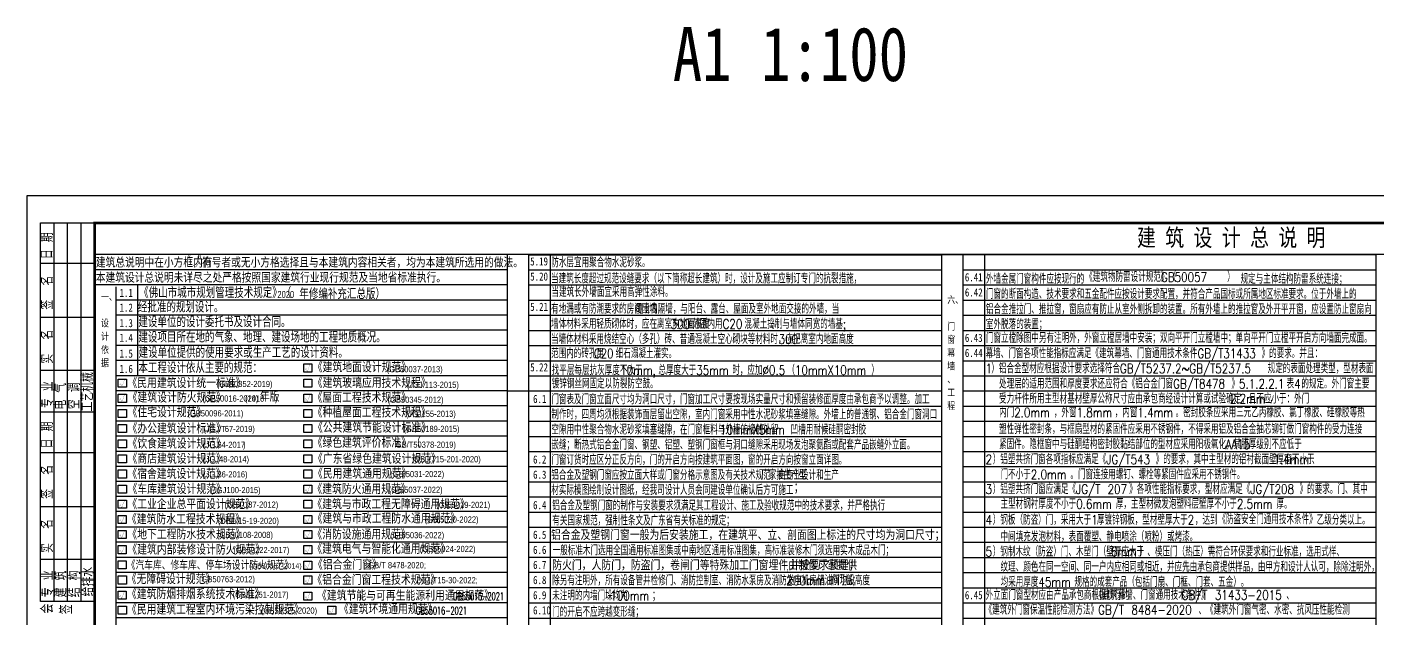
# Model space of a CAD drawing. Extents: x -1041549 to 749950, y -354245 to 17554.
# Drawn here: x -375540 to -325577, y -116211 to -94311 of the extents above; entities that cross this region are included whole.
import ezdxf
from ezdxf.enums import TextEntityAlignment as Align

# ---------------------------------------------------------------- set-up
doc = ezdxf.new("R2010")
doc.units = 0
doc.header["$LTSCALE"] = 1000
doc.header["$MEASUREMENT"] = 0
doc.linetypes.add('CONTINOUS', pattern=[0])
for name, color, linetype in [('14', 1, 'Continuous'), ('DOTE', 1, 'Continuous'), ('PUB_DIM', 3, 'Continuous'), ('PUB_TEXT', 7, 'Continuous'), ('PUB_TITLE', 4, 'Continuous'), ('text', 7, 'Continuous'), ('可选项', 6, 'Continuous'), ('辅助线', 8, 'CONTINOUS')]:
    doc.layers.add(name, color=color, linetype=linetype)
doc.styles.add('-黑体', font='simhei.ttf', dxfattribs={"width": 0.8})
doc.styles.add('_HZTXT', font='gs_txt.shx', dxfattribs={"width": 0.8, "bigfont": 'HZTXT.shx'})
doc.styles.add('hztxt', font='romand_pkpm', dxfattribs={"bigfont": 'gbcbig'})
doc.styles.add('天正', font='SIMPLEX', dxfattribs={"width": 0.8, "bigfont": 'HZTXT'})

# ---------------------------------------------------------------- blocks, each defined once
blk = doc.blocks.new('*U129')
at = {"layer": '可选项'}
blk.add_lwpolyline([(436722, 3080), (437022, 3080), (437022, 2780), (436722, 2780)], close=True, dxfattribs=at)
blk = doc.blocks.new('*U130')
at = {"layer": '可选项'}
blk.add_lwpolyline([(436722, 3080), (437022, 3080), (437022, 2780), (436722, 2780)], close=True, dxfattribs=at)
at = {"layer": '可选项', "const_width": 6}
blk.add_lwpolyline([(436774, 2858), (436801, 2921), (436854, 2807), (436956, 3063)], dxfattribs=at)
blk = doc.blocks.new('A$Cab9302f2')
at = {"layer": '14', "color": 14}
for p, q in [((0, 460), (0, 14460)), ((0, 14460), (2000, 14460)), ((500, 460), (500, 14460)), ((1000, 460), (1000, 14460)), ((1500, 460), (1500, 14460)), ((2000, 460), (2000, 14460)), ((2000, 12960), (0, 12960)), ((2000, 10960), (0, 10960)), ((2000, 9004), (0, 9004)), ((2000, 7460), (0, 7460)), ((2000, 5960), (0, 5960)), ((2000, 3960), (0, 3960)), ((2000, 2004), (0, 2004)), ((2000, 460), (0, 460))]:
    blk.add_line(p, q, dxfattribs=at)
at = {"layer": '14', "color": 14, "style": 'hztxt', "width": 0.85}
for s, p in [('日 期', (462, 13120)), ('签  名', (466, 11253)), ('实  名', (466, 9253)), ('工艺机械', (1953, 7485)), ('专 业', (472, 7612)), ('电 气', (957, 7554)), ('空 调', (1460, 7572)), ('日 期', (462, 6120)), ('签  名', (466, 4253)), ('实  名', (466, 2253)), ('专 业', (480, 612)), ('建 筑', (967, 606)), ('结 构', (1470, 611)), ('给排水', (1970, 644)), ('会', (470, 11)), ('签', (1174, -13))]:
    blk.add_text(s, height=450, rotation=90, dxfattribs=at).set_placement(p)
blk = doc.blocks.new('$titleblk$00000206')
at = {"layer": '14', "color": 14}
for p, q in [((-140, 20), (0, 20)), ((-140, 0), (-140, 20)), ((-124.56, 0), (-124.56, 20)), ((-105, 0), (-105, 20)), ((-85, 0), (-85, 20)), ((-70, 0), (-70, 20)), ((-54.56, 0), (-54.56, 20)), ((-35, 0), (-35, 20)), ((-15, 0), (-15, 20)), ((0, 20), (0, 0)), ((-140, 15), (0, 15)), ((-140, 10), (0, 10)), ((-140, 5), (0, 5)), ((-140, 0), (0, 0))]:
    blk.add_line(p, q, dxfattribs=at)
at = {"layer": '14', "color": 14, "style": 'hztxt', "width": 0.85}
for s, p in [('会', (-144.49, 15.3)), ('专 业', (-138.47, 15.2)), ('实  名', (-122.07, 15.34)), ('签  名', (-102.07, 15.34)), ('日 期', (-83.4, 15.38)), ('专 业', (-68.48, 15.28)), ('实  名', (-52.07, 15.34)), ('签  名', (-32.07, 15.34)), ('日 期', (-13.4, 15.38)), ('建 筑', (-138.53, 10.33)), ('电 气', (-69.06, 10.43)), ('签', (-144.73, 8.26)), ('结 构', (-138.49, 5.3)), ('空 调', (-68.88, 5.4)), ('给排水', (-138.16, 0.3)), ('工艺机械', (-69.75, 0.47))]:
    blk.add_text(s, height=4.5, dxfattribs=at).set_placement(p)

msp = doc.modelspace()

# ---------------------------------------------------------------- linework, layer by layer
msp.add_lwpolyline([(-292440.3, -101558.4), (-373040.3, -101558.4), (-373040.3, -158958.4), (-292440.3, -158958.4)], close=True)
at = {"layer": 'PUB_TITLE'}
msp.add_lwpolyline([(-375540.3, -159958.4), (-291440.3, -159958.4), (-291440.3, -100558.4), (-375540.3, -100558.4)], close=True, dxfattribs=at)
msp.add_lwpolyline([(-375540.3, -159958.4), (-291440.3, -159958.4), (-291440.3, -100558.4), (-375540.3, -100558.4)], close=True, dxfattribs=at)
at = {"layer": 'PUB_TITLE', "const_width": 100}
msp.add_lwpolyline([(-373040.3, -158958.4), (-292440.3, -158958.4), (-292440.3, -101558.4), (-373040.3, -101558.4)], close=True, dxfattribs=at)
msp.add_lwpolyline([(-373040.3, -158958.4), (-292440.3, -158958.4), (-292440.3, -101558.4), (-373040.3, -101558.4)], close=True, dxfattribs=at)
at = {"layer": 'text', "const_width": 13.5}
msp.add_lwpolyline([(-369400.7, -103112.1), (-369302.8, -103196.1), (-369149.2, -102992.9)], dxfattribs=at)
at = {"layer": '可选项'}
for points in [[(-365297.7, -106777.1), (-364997.7, -106777.1), (-364997.7, -107077.1), (-365297.7, -107077.1)], [(-372161.5, -107337.1), (-371861.5, -107337.1), (-371861.5, -107637.1), (-372161.5, -107637.1)], [(-365297.7, -107337.1), (-364997.7, -107337.1), (-364997.7, -107637.1), (-365297.7, -107637.1)], [(-372161.5, -107897.1), (-371861.5, -107897.1), (-371861.5, -108197.1), (-372161.5, -108197.1)], [(-365297.7, -107897.1), (-364997.7, -107897.1), (-364997.7, -108197.1), (-365297.7, -108197.1)], [(-365297.7, -110697.1), (-364997.7, -110697.1), (-364997.7, -110997.1), (-365297.7, -110997.1)], [(-372168.6, -112377.1), (-371868.6, -112377.1), (-371868.6, -112677.1), (-372168.6, -112677.1)], [(-365297.7, -112377.1), (-364997.7, -112377.1), (-364997.7, -112677.1), (-365297.7, -112677.1)], [(-372168.6, -112937.1), (-371868.6, -112937.1), (-371868.6, -113237.1), (-372168.6, -113237.1)], [(-372168.6, -114057.1), (-371868.6, -114057.1), (-371868.6, -114357.1), (-372168.6, -114357.1)], [(-365297.7, -114074.9), (-364997.7, -114074.9), (-364997.7, -114374.9), (-365297.7, -114374.9)], [(-365297.7, -114618.5), (-364997.7, -114618.5), (-364997.7, -114918.5), (-365297.7, -114918.5)], [(-372168.6, -115177.1), (-371868.6, -115177.1), (-371868.6, -115477.1), (-372168.6, -115477.1)], [(-365297.7, -115216.4), (-364997.7, -115216.4), (-364997.7, -115516.4), (-365297.7, -115516.4)]]:
    msp.add_lwpolyline(points, close=True, dxfattribs=at)
at = {"layer": '可选项', "const_width": 6}
for points in [[(-365245.5, -106999.1), (-365218.1, -106935.6), (-365165.4, -107050.5), (-365063.7, -106794)], [(-372109.4, -107559.1), (-372081.9, -107495.6), (-372029.2, -107610.5), (-371927.6, -107354)], [(-372109.4, -108119.1), (-372081.9, -108055.6), (-372029.2, -108170.5), (-371927.6, -107914)], [(-365245.5, -108119.1), (-365218.1, -108055.6), (-365165.4, -108170.5), (-365063.7, -107914)], [(-372116.5, -112039.1), (-372089, -111975.6), (-372036.3, -112090.5), (-371934.6, -111834)], [(-372116.5, -112599.1), (-372089, -112535.6), (-372036.3, -112650.5), (-371934.6, -112394)], [(-365245.5, -112599.1), (-365218.1, -112535.6), (-365165.4, -112650.5), (-365063.7, -112394)], [(-372116.5, -113159.1), (-372089, -113095.6), (-372036.3, -113210.5), (-371934.6, -112954)], [(-365245.5, -114296.9), (-365218.1, -114233.4), (-365165.4, -114348.3), (-365063.7, -114091.8)], [(-365245.5, -114840.5), (-365218.1, -114776.9), (-365165.4, -114891.9), (-365063.7, -114635.4)], [(-372116.5, -115399.1), (-372089, -115335.6), (-372036.3, -115450.5), (-371934.6, -115194)], [(-365245.5, -115438.4), (-365218.1, -115374.9), (-365165.4, -115489.8), (-365063.7, -115233.4)], [(-364359, -115960.5), (-364331.5, -115896.9), (-364278.8, -116011.9), (-364177.2, -115755.4)]]:
    msp.add_lwpolyline(points, dxfattribs=at)
at = {"layer": '辅助线'}
for p, q in [((-356965.3, -158958.4), (-356965.3, -102718.4)), ((-356965.3, -102734.8), (-341690.3, -102734.8)), ((-356965.3, -102734.8), (-341690.3, -102734.8)), ((-356165.3, -158958.4), (-356165.3, -102718.4)), ((-340890.3, -158974.8), (-340890.3, -102734.8)), ((-340090.3, -158958.4), (-340090.3, -102718.4)), ((-373040.3, -103278.4), (-357765.3, -103278.4)), ((-356965.3, -103294.8), (-341690.3, -103294.8)), ((-340890.3, -103294.8), (-325615.3, -103294.8)), ((-372240.3, -103838.4), (-357765.3, -103838.4)), ((-372240.3, -158958.4), (-372240.3, -103918.4)), ((-371440.3, -107198.4), (-371440.3, -103838.4)), ((-356965.3, -103854.8), (-341690.3, -103854.8)), ((-340890.3, -103854.8), (-325615.3, -103854.8)), ((-372240.3, -104398.4), (-357765.3, -104398.4)), ((-356965.3, -104414.8), (-341690.3, -104414.8)), ((-340890.3, -104414.8), (-325615.3, -104414.8)), ((-372240.3, -104958.4), (-357765.3, -104958.4)), ((-356965.3, -104974.8), (-341690.3, -104974.8)), ((-340890.3, -104974.8), (-325615.3, -104974.8)), ((-372240.3, -105518.4), (-357765.3, -105518.4)), ((-356965.3, -105534.8), (-341690.3, -105534.8)), ((-340890.3, -105534.8), (-325615.3, -105534.8)), ((-372240.3, -106078.4), (-357765.3, -106078.4)), ((-356965.3, -106094.8), (-341690.3, -106094.8)), ((-340890.3, -106094.8), (-325615.3, -106094.8)), ((-372240.3, -106638.4), (-357765.3, -106638.4)), ((-356965.3, -106654.8), (-341690.3, -106654.8)), ((-340890.3, -106654.8), (-325615.3, -106654.8)), ((-372240.3, -107198.4), (-357765.3, -107198.4)), ((-356965.3, -107214.8), (-341690.3, -107214.8)), ((-340890.3, -107214.8), (-325615.3, -107214.8)), ((-372240.3, -107758.4), (-357765.3, -107758.4)), ((-356965.3, -107774.8), (-341690.3, -107774.8)), ((-340890.3, -107774.8), (-325615.3, -107774.8)), ((-372240.3, -108318.4), (-357765.3, -108318.4)), ((-356965.3, -108334.8), (-341690.3, -108334.8)), ((-340890.3, -108334.8), (-325615.3, -108334.8)), ((-372240.3, -108878.4), (-357765.3, -108878.4)), ((-356965.3, -108894.8), (-341690.3, -108894.8)), ((-340890.3, -108894.8), (-325615.3, -108894.8)), ((-372240.3, -109438.4), (-357765.3, -109438.4)), ((-356965.3, -109454.8), (-341690.3, -109454.8)), ((-340890.3, -109454.8), (-325615.3, -109454.8)), ((-372240.3, -109998.4), (-357765.3, -109998.4)), ((-356965.3, -110014.8), (-341690.3, -110014.8)), ((-340890.3, -110014.8), (-325615.3, -110014.8)), ((-372240.3, -110558.4), (-357765.3, -110558.4)), ((-356965.3, -110574.8), (-341690.3, -110574.8)), ((-340890.3, -110574.8), (-325615.3, -110574.8)), ((-357765.3, -111118.4), (-372240.3, -111118.4)), ((-356965.3, -111134.8), (-341690.3, -111134.8)), ((-340890.3, -111134.8), (-325615.3, -111134.8)), ((-357765.3, -111678.4), (-372240.3, -111678.4)), ((-356965.3, -111694.8), (-341690.3, -111694.8)), ((-340890.3, -111694.8), (-325615.3, -111694.8)), ((-357765.3, -112238.4), (-372240.3, -112238.4)), ((-356965.3, -112254.8), (-341690.3, -112254.8)), ((-340890.3, -112254.8), (-325615.3, -112254.8)), ((-372240.3, -112798.4), (-357765.3, -112798.4)), ((-356965.3, -112814.8), (-341690.3, -112814.8)), ((-340890.3, -112814.8), (-325615.3, -112814.8)), ((-372240.3, -113358.4), (-357765.3, -113358.4)), ((-356965.3, -113374.8), (-341690.3, -113374.8)), ((-340890.3, -113374.8), (-325615.3, -113374.8)), ((-372240.3, -113918.4), (-357765.3, -113918.4)), ((-341690.3, -113934.8), (-356965.3, -113934.8)), ((-340890.3, -113934.8), (-325615.3, -113934.8)), ((-372240.3, -114478.4), (-357765.3, -114478.4)), ((-341690.3, -114494.8), (-356965.3, -114494.8)), ((-340890.3, -114494.8), (-325615.3, -114494.8)), ((-372240.3, -115038.4), (-357765.3, -115038.4)), ((-341690.3, -115054.8), (-356965.3, -115054.8)), ((-340890.3, -115054.8), (-325615.3, -115054.8)), ((-372240.3, -115598.4), (-357765.3, -115598.4)), ((-356965.3, -115614.8), (-341690.3, -115614.8)), ((-340890.3, -115614.8), (-325615.3, -115614.8)), ((-372240.3, -116158.4), (-357765.3, -116158.4)), ((-356965.3, -116174.8), (-341690.3, -116174.8)), ((-340890.3, -116174.8), (-325615.3, -116174.8))]:
    msp.add_line(p, q, dxfattribs=at)
at = {"layer": '辅助线', "const_width": 50}
for points in [[(-292801, -102718.4), (-373040.3, -102718.4)], [(-357765.3, -158958.4), (-357765.3, -102718.4)], [(-357765.3, -141558.4), (-357765.3, -102718.4)], [(-341690.3, -102718.4), (-341690.3, -158958.4)], [(-341690.3, -102734.8), (-325615.3, -102734.8)], [(-325615.3, -102718.4), (-325615.3, -158958.4)], [(-357765.3, -103838.4), (-373040.3, -103838.4)], [(-357765.3, -107774.8), (-341690.3, -107774.8)]]:
    msp.add_lwpolyline(points, dxfattribs=at)

# ---------------------------------------------------------------- block references
at = {"layer": 'DOTE'}
msp.add_blockref('A$Cab9302f2', (-375040.3, -116018.4), dxfattribs=at)
at = {"layer": 'PUB_TITLE', "xscale": 100.0000000000007, "yscale": 100.0000000000007, "zscale": 100.0000000000007, "rotation": 90}
msp.add_blockref('$titleblk$00000206', (-373040.3, -101558.4), dxfattribs=at)
at = {"layer": '可选项'}
for name, p in [('*U129', (-808883.1, -111537)), ('*U129', (-802019.2, -111537)), ('*U129', (-808883.1, -112097)), ('*U129', (-802019.2, -112097)), ('*U129', (-808883.1, -112657)), ('*U129', (-802019.2, -112657)), ('*U129', (-808883.1, -113217)), ('*U129', (-802019.2, -113217)), ('*U129', (-808883.1, -113777)), ('*U129', (-808883.1, -114337)), ('*U130', (-802019.2, -114337)), ('*U129', (-808883.1, -114897)), ('*U129', (-802019.2, -114897)), ('*U130', (-802019.2, -116017)), ('*U130', (-808890.2, -116577)), ('*U130', (-802019.2, -116577)), ('*U129', (-808883.1, -117697)), ('*U129', (-808883.1, -118817)), ('*U129', (-801132.7, -118818.4))]:
    msp.add_blockref(name, p, dxfattribs=at)

# ---------------------------------------------------------------- texts
at = {"layer": 'PUB_DIM', "linetype": 'Continuous', "style": '-黑体', "width": 0.8}
msp.add_text('A1 1:100', height=2000, dxfattribs=at).set_placement((-347285.5, -96311.1, -4608), align=Align.CENTER)
at = {"layer": 'PUB_TEXT', "style": 'hztxt', "width": 0.8}
for s, p in [('防水层宜用聚合物水泥砂浆。', (-356135.7, -103198)), ('当建筑长度超过规范设缝要求（以下简称超长建筑）时，设计及施工应制订专门的抗裂措施，', (-356144.7, -103793.9)), ('外墙金属门窗构件应按现行的', (-340050.8, -103807.6)), ('规定与主体结构防雷系统连接；', (-330625.6, -103807.6)), ('当建筑长外墙面宜采用高弹性涂料。', (-356130, -104295.3)), ('门窗的断面构造、技术要求和五金配件应按设计要求配置，并符合产品国标或所属地区标准要求。位于外墙上的', (-340050.8, -104367.6)), ('有地漏或有防潮要求的房间隔墙，', (-356144.7, -104913.9)), ('覆土内隔墙，与阳台、露台、屋面及室外地面交接的外墙，当', (-353038.1, -104913.9)), ('铝合金推拉门、推拉窗，窗扇应有防止从室外侧拆卸的装置。所有外墙上的推拉窗及外开平开窗，应设置防止窗扇向', (-340050.8, -104927.6)), ('墙体材料采用轻质砌体时，应在离室内地面高度', (-356144.7, -105473.9)), ('300', (-351717.8, -105473.9)), ('范围内用', (-350917.8, -105473.9)), ('C20', (-349797.8, -105473.9)), ('混凝土捣制与墙体同宽的墙基', (-348984.5, -105473.9)), (';', (-345344.5, -105473.9)), ('室外脱落的装置；', (-340050.8, -105487.6)), ('当墙体材料采用烧结空心（多孔）砖、普通混凝土空心砌块等材料时，应把离室内地面高度', (-356144.7, -106033.9)), ('300', (-347722.4, -106033.9)), ('门窗立樘除图中另有注明外，外窗立樘居墙中安装；双向平开门立樘墙中；单向平开门立樘平开启方向墙面完成面。', (-340050.8, -105994.3)), ('范围内的砖孔用', (-356144.7, -106564.4)), ('C20', (-354564.7, -106564.4)), ('细石溻凝土灌实。', (-353751.3, -106564.4)), ('幕墙、门窗各项性能指标应满足《建筑幕墙、门窗通用技术条件', (-340062.8, -106560.3)), ('GB/T31433', (-332222.8, -106560.3)), ('》的要求。并且：', (-329849.5, -106560.3)), ('找平层每层抗灰厚度不大于', (-356119.8, -107184.2)), ('10mm,', (-353585.3, -107184.2)), ('总厚度大于', (-352172, -107184.2)), ('35mm', (-350772, -107184.2)), ('时，应加', (-349438.7, -107184.2)), ('%%c0.5', (-348318.7, -107184.2)), ('（', (-347398.7, -107184.2)), ('10mmX10mm', (-347118.7, -107184.2)), ('）', (-344292, -107184.2)), ('1', (-340062.8, -107119.9)), ('）铝合金型材应根据设计要求选择符合', (-339849.5, -107119.9)), ('GB/T5237.2~GB/T5237.5', (-335089.5, -107119.9)), ('规定的表面处理类型，型材表面', (-329622.8, -107119.9)), ('镀锌钢丝网固定以防裂防空鼓。', (-356119.8, -107681.4)), ('处理层的适用范围和厚度要求还应符合《铝合金门窗', (-339563.3, -107685.3)), ('GB/T8478', (-333123.3, -107685.3)), ('》', (-330963.3, -107685.3)), ('5.1.2.2.1', (-330683.3, -107685.3)), ('表', (-328923.3, -107685.3)), ('4', (-328643.3, -107685.3)), ('的规定。外门窗主要', (-328376.6, -107685.3)), ('门窗表及门窗立面尺寸均为洞口尺寸，门窗加工尺寸要按现场实量尺寸和预留装修面厚度由承包商予以调整。加工', (-356134.7, -108263.4)), ('受力杆件所用主型材基材壁厚公称尺寸应由承包商经设计计算或试验确定，且不应小于：外门', (-339563.3, -108238.8)), ('2.2mm', (-331021.9, -108238.8)), ('内门', (-339563.3, -108747.7)), ('2.0mm', (-339003.3, -108747.7)), ('，外窗', (-337536.6, -108747.7)), ('1.8mm', (-336696.6, -108747.7)), ('，内窗', (-335283.3, -108747.7)), ('1.4mm', (-334443.3, -108747.7)), ('。密封胶条应采用三元乙丙橡胶、氯丁橡胶、硅橡胶等热', (-333030, -108747.7)), ('，', (-329555.3, -108238.8)), ('制作时，四周均须根据装饰面层留出空隙，室内门窗采用中性水泥砂浆填塞缝隙。外墙上的普通钢、铝合金门窗洞口', (-356134.7, -108823.4)), ('空隙用中性聚合物水泥砂浆填塞缝隙，在门窗框料与外墙的接触处留', (-356134.7, -109383.4)), ('10mmX5mm', (-349891.9, -109383.4)), ('凹槽用耐候硅酮密封胶', (-347278.6, -109383.4)), ('塑性弹性密封条，与框扇型材的紧固件应采用不锈钢件，不得采用铝及铝合金抽芯铆钉做门窗构件的受力连接', (-339563.3, -109363.6)), ('嵌缝；断热式铝合金门窗、钢塑、铝塑、塑钢门窗框与洞口缝隙采用现场发泡聚氨酯或配套产品嵌缝外立面。', (-356134.7, -109943.4)), ('紧固件。隐框窗中与硅酮结构密封胶黏结部位的型材应采用阳极氧化，其膜厚级别不应低于', (-339563.3, -109923.6)), ('AA15', (-331181.1, -109923.6)), ('。', (-329932.5, -109923.6)), ('门窗订货时应区分正反方向，门的开启方向按建筑平面图，窗的开启方向按窗立面详图。', (-356134.7, -110503.4)), ('2', (-340062.8, -110481.8)), ('）铝塑共挤门窗各项指标应满足《', (-339796.2, -110481.8)), ('JG/T543', (-335596.2, -110481.8)), ('》的要求，其中主型材的铝衬截面壁厚窗不小于', (-333769.5, -110481.8)), ('1.4mm', (-329403.7, -110481.8)), ('、', (-327990.3, -110481.8)), ('铝合金及塑钢门窗应按立面大样或门窗分格示意图及有关技术规范，由专业设计和生产', (-356134.7, -111063.4)), ('厂家按生产型', (-348368.3, -111055.1)), ('门不小于', (-339510.3, -111040.1)), ('2.0mm', (-338390.3, -111040.1)), ('。门窗连接用螺钉、螺栓等紧固件应采用不锈钢件。', (-336923.6, -111040.1)), ('材实际模图绘制设计图纸，经我司设计人员会同建设单位确认后方可施工', (-356134.7, -111618.7)), ('3', (-340062.8, -111584.8)), ('）铝塑共挤门窗应满足《', (-339796.2, -111584.8)), ('JG/T', (-336716.2, -111584.8)), ('207', (-335548.4, -111584.8)), ('》各项性能指标要求，型材应满足《', (-334748.4, -111584.8)), ('JG/T208', (-330268.4, -111584.8)), ('》的要求。门、其中', (-328441.7, -111584.8)), ('铝合金及塑钢门窗的制作与安装要求须满足其工程设计、施工及验收规范中的技术要求，并严格执行', (-356099.7, -112190.8)), ('主型材钢衬厚度不小于', (-339508.6, -112132.1)), ('0.6mm', (-336708.6, -112132.1)), ('厚，主型材微发泡塑料层壁厚不小于', (-335242, -112132.1)), ('2.5mm', (-330762, -112132.1)), ('厚。', (-329295.3, -112132.1)), ('有关国家规范，强制性条文及广东省有关标准的规定；', (-356099.7, -112746)), ('4', (-340062.8, -112720.9)), ('）钢板（防盗）门，采用大于', (-339796.2, -112720.9)), ('1', (-336156.2, -112720.9)), ('厚镀锌钢板，型材壁厚大于', (-335942.8, -112720.9)), ('2', (-332582.8, -112720.9)), ('，达到', (-332316.2, -112720.9)), ('乙级分类以上。', (-327807.5, -112720.9)), ('中间填充发泡材料，表面覆塑、静电喷涂（喷粉）或烤漆。', (-339508.6, -113339.8)), ('一般标准木门选用全国通用标准图集或中南地区通用标准图集，高标准装修木门须选用实木成品木门；', (-356086.9, -113851.4)), ('5', (-340062.8, -113897)), ('）钢制木纹（防盗）门、木塑门（壁厚应大于', (-339796.2, -113897)), ('6mm', (-335425, -113897)), ('）、模压门（热压）需符合环保要求和行业标准，选用式样、', (-334358.3, -113897)), ('纹理、颜色在同一空间、同一户内应相同或相近，并应先由承包商提供样品，由甲方和设计人认可，除除注明外，', (-339508.6, -114459.8)), ('除另有注明外，所有设备管井检修门、消防控制室、消防水泵房及消防发电机房储油间均设高度', (-356102.7, -114962.8)), ('200mm', (-347438.1, -114962.8)), ('的门槛；', (-345838.1, -114962.8)), ('均采用厚度', (-339508.6, -115019.8)), ('45mm', (-338108.6, -115019.8)), ('规格的成套产品（包括门扇、门框、门套、五金）。', (-336775.3, -115019.8)), ('未注明的内墙门垛均为', (-356102.7, -115522.8)), ('100mm', (-353951.5, -115522.8)), ('；', (-352404.8, -115522.8)), ('外立面门窗型材应由产品承包商根据现行的', (-340062.8, -115504.9)), ('门的开启不应跨越变形缝；', (-356102.7, -116125.9))]:
    msp.add_text(s, height=350, dxfattribs=at).set_placement(p)
at = {"layer": 'PUB_TITLE', "style": '-黑体', "width": 0.8}
msp.add_text('建 筑 设 计 总 说 明', height=640, dxfattribs=at).set_placement((-334460.4, -102419.3))
at = {"layer": 'PUB_TITLE', "color": 7, "style": '天正'}
for s, height, width, p in [('《建筑节能与可再生能源利用通用规范》', 350, 0.8, (-364806.2, -115529)), ('GB55015-2021', 280, 0.6, (-359771.5, -115511)), ('《建筑环境通用规范》', 350, 0.8, (-363993.8, -116030)), ('GB55016-2021', 280, 0.6, (-361142.3, -116041.6))]:
    msp.add_text(s, height=height, dxfattribs=dict(at, width=width)).set_placement(p)
at = {"layer": 'text', "width": 0.8}
for s, height, style, p in [('建筑总说明中在小方框内有', 360, '_HZTXT', (-372993, -103207.5)), ('“', 360, '_HZTXT', (-369606.2, -103116.6)), ('”', 360, '_HZTXT', (-369223.8, -103116.6)), ('符号者或无小方格选择且与本建筑内容相关者，均为本建筑所选用的做法。', 360, '_HZTXT', (-369065.4, -103207.5)), ('5.19', 301.69, '-黑体', (-356915.3, -103131.2)), ('本建筑设计总说明未详尽之处严格按照国家建筑行业现行规范及当地省标准执行。', 360, '_HZTXT', (-372993, -103767.5)), ('5.20', 301.69, '-黑体', (-356915.3, -103691.2)), ('6.41', 301.69, '-黑体', (-340829.5, -103719)), ('一、', 262.87, '-黑体', (-372802.7, -104416.4)), ('1.1', 301.69, '-黑体', (-372115, -104298.8)), ('六、', 262.87, '-黑体', (-341482.5, -104533.4)), ('6.42', 301.69, '-黑体', (-340829.5, -104279)), ('1.2', 301.69, '-黑体', (-372115, -104842.3)), ('经批准的规划设计。', 400, '_HZTXT', (-371436.6, -104871.6)), ('5.21', 301.69, '-黑体', (-356915.3, -104811.2)), ('设', 262.9, '-黑体', (-372802.7, -105396.4)), ('1.3', 301.69, '-黑体', (-372115, -105414.6)), ('建设单位的设计委托书及设计合同。', 400, '_HZTXT', (-371418, -105418.2)), ('门', 262.9, '-黑体', (-341482.5, -105513.4)), ('计', 262.9, '-黑体', (-372802.7, -105886.4)), ('1.4', 301.69, '-黑体', (-372115, -105956.7)), ('建设项目所在地的气象、地理、建设场地的工程地质概况。', 400, '_HZTXT', (-371418, -105983.1)), ('窗', 262.9, '-黑体', (-341482.5, -106003.4)), ('6.43', 301.69, '-黑体', (-340829.5, -105959)), ('依', 262.9, '-黑体', (-372802.7, -106376.4)), ('1.5', 301.69, '-黑体', (-372115, -106543.4)), ('建设单位提供的使用要求或生产工艺的设计资料。', 400, '_HZTXT', (-371410.6, -106552.2)), ('幕', 262.9, '-黑体', (-341482.5, -106493.4)), ('6.44', 301.69, '-黑体', (-340829.5, -106519)), ('据', 262.9, '-黑体', (-372802.7, -106866.4)), ('1.6', 301.69, '-黑体', (-372115, -107106.9)), ('本工程设计依从主要的规范：', 400, '_HZTXT', (-371418, -107113.6)), ('《建筑地面设计规范》', 350, '_HZTXT', (-364963.7, -107083.1)), ('(GB50037-2013)', 227.5, '_HZTXT', (-362225.3, -107083.1)), ('5.22', 301.69, '-黑体', (-356915.3, -107051.2)), ('墙', 262.9, '-黑体', (-341482.5, -106983.4)), ('《民用建筑设计统一标准》', 350, '_HZTXT', (-371823.3, -107666.1)), ('(GB50352-2019)', 227.5, '_HZTXT', (-368523.6, -107630.3)), ('《建筑玻璃应用技术规程》', 350, '_HZTXT', (-364963.7, -107659.5)), ('(JGJ 113-2015)', 227.5, '_HZTXT', (-361485.3, -107659.5)), ('、', 262.9, '-黑体', (-341482.5, -107473.4)), ('《建筑设计防火规范》', 350, '_HZTXT', (-371815.4, -108205)), ('年版', 350, '_HZTXT', (-366924, -108167.2)), ('《屋面工程技术规范》', 350, '_HZTXT', (-364970.4, -108206.6)), ('工', 262.9, '-黑体', (-341482.5, -107963.4)), ('《住宅设计规范》', 350, '_HZTXT', (-371819.2, -108750.4)), ('(GB50016-2014)', 227.5, '_HZTXT', (-369043.7, -108167.2)), ('(2018', 227.5, '_HZTXT', (-367470, -108167.2)), (')', 227.5, '_HZTXT', (-366364, -108167.2)), ('《种植屋面工程技术规程》', 350, '_HZTXT', (-364969.3, -108754.8)), ('(GB50345-2012)', 227.5, '_HZTXT', (-362192.7, -108212.9)), ('6.1', 301.69, '-黑体', (-356811, -108220.7)), ('程', 262.9, '-黑体', (-341482.5, -108453.4)), ('(GB50096-2011)', 227.5, '_HZTXT', (-369602.8, -108717.4)), ('(JGJ155-2013)', 227.5, '_HZTXT', (-361522.8, -108733.3)), ('《办公建筑设计标准》', 350, '_HZTXT', (-371819.4, -109347.1)), ('(JGJ/T', 227.5, '_HZTXT', (-369011.8, -109293.3)), ('67-2019)', 227.5, '_HZTXT', (-368219.8, -109293.3)), ('《公共建筑节能设计标准》', 350, '_HZTXT', (-364955.6, -109316.7)), ('(GB50189-2015)', 227.5, '_HZTXT', (-361601.5, -109291.8)), ('《饮食建筑设计规范》', 350, '_HZTXT', (-371819.4, -109907.1)), ('(JGJ', 227.5, '_HZTXT', (-369020.8, -109878.6)), ('64-2017', 227.5, '_HZTXT', (-368492.3, -109878.6)), (')', 227.5, '_HZTXT', (-367544.5, -109878.6)), ('《绿色建筑评价标准》（', 350, '_HZTXT', (-364969.3, -109874.8)), ('GB/T50378-2019)', 227.5, '_HZTXT', (-361889.3, -109874.8)), ('《商店建筑设计规范》', 350, '_HZTXT', (-371819.4, -110467.1)), ('(JGJ48-2014)', 227.5, '_HZTXT', (-369020.8, -110412.8)), ('《广东省绿色建筑设计规范》', 350, '_HZTXT', (-364955.5, -110467.1)), ('(DBJ/T15-201-2020)', 227.5, '_HZTXT', (-361278.9, -110413.3)), ('6.2', 301.69, '-黑体', (-356811, -110460.7)), ('《宿舍建筑设计规范》', 350, '_HZTXT', (-371826.5, -111027.1)), ('(JGJ', 227.5, '_HZTXT', (-369018.9, -110973.3)), ('36-2016)', 227.5, '_HZTXT', (-368490.4, -110973.3)), ('《民用建筑通用规范》', 350, '_HZTXT', (-364956.4, -111019.6)), ('(GB', 227.5, '_HZTXT', (-362095.5, -110962.8)), ('55031-2022)', 227.5, '_HZTXT', (-361676.2, -110962.8)), ('6.3', 301.69, '-黑体', (-356811, -111020.7)), ('《车库建筑设计规范》', 350, '_HZTXT', (-371819.4, -111587.1)), ('(JGJ100-2015)', 227.5, '_HZTXT', (-368746.8, -111555.8)), ('《建筑防火通用规范》', 350, '_HZTXT', (-364978.5, -111587.1)), ('(GB', 227.5, '_HZTXT', (-362152.8, -111543.1)), ('55037-2022)', 227.5, '_HZTXT', (-361733.5, -111543.1)), ('；', 400, '_HZTXT', (-347161.9, -111540.8)), ('《工业企业总平面设计规范》', 350, '_HZTXT', (-371826.5, -112147.1)), ('(GB', 227.5, '_HZTXT', (-368235.1, -112093.3)), ('50187-2012)', 227.5, '_HZTXT', (-367815.8, -112093.3)), ('《建筑与市政工程无障碍通用规范》', 350, '_HZTXT', (-364978.5, -112147.1)), ('(GB', 227.5, '_HZTXT', (-360394.3, -112103.1)), ('55019-2021)', 227.5, '_HZTXT', (-359975, -112103.1)), ('6.4', 301.69, '-黑体', (-356811, -112148.1)), ('《建筑防水工程技术规程》', 350, '_HZTXT', (-371842.2, -112703.9)), ('《建筑与市政工程防水通用规范》', 350, '_HZTXT', (-364967.4, -112677)), ('(GB', 227.5, '_HZTXT', (-360822.9, -112644)), ('55030-2022)', 227.5, '_HZTXT', (-360403.6, -112644)), ('《地下工程防水技术规范》', 350, '_HZTXT', (-371826.5, -113267.1)), ('(DBJ/T', 227.5, '_HZTXT', (-368474.4, -112694.6)), ('15-19-2020)', 227.5, '_HZTXT', (-367727.5, -112694.6)), ('《消防设施通用规范》', 350, '_HZTXT', (-364978.5, -113267.1)), ('铝合金及塑钢门窗一般为后安装施工，在建筑平、立、剖面图上标注的尺寸均为洞口尺寸；', 350, '_HZTXT', (-356143.2, -113287.2)), ('(GB50108-2008)', 227.5, '_HZTXT', (-368506.9, -113213.3)), ('《建筑电气与智能化通用规范》', 350, '_HZTXT', (-364978.9, -113800.6)), ('(GB', 227.5, '_HZTXT', (-362095, -113223.1)), ('55036-2022)', 227.5, '_HZTXT', (-361675.7, -113223.1)), ('6.5', 301.69, '-黑体', (-356811, -113244.5)), ('《建筑内部装修设计防火规范》', 350, '_HZTXT', (-371826.5, -113827.1)), ('(GB50222-2017)', 227.5, '_HZTXT', (-367900.4, -113773.3)), ('(GB55024-2022)', 227.5, '_HZTXT', (-361008.3, -113733.3)), ('6.6', 301.69, '-黑体', (-356811, -113801.9)), ('《汽车库、修车库、停车场设计防火规范》', 300, '_HZTXT', (-371849.5, -114387.1)), ('(GB50067-2014)', 195, '_HZTXT', (-367317.8, -114343.1)), ('《铝合金门窗》', 350, '_HZTXT', (-364955.5, -114388.4)), ('GB/T 8478-2020;', 227.5, '_HZTXT', (-362907.3, -114334.7)), ('6.7', 301.69, '-黑体', (-356811, -114360.1)), ('防火门，人防门，防盗门，卷闸门等特殊加工门窗埋件由制作厂家提供', 350, '_HZTXT', (-356102.7, -114402.8)), (',', 227.5, '_HZTXT', (-347422.7, -114402.8)), ('并按要求预埋；', 350, '_HZTXT', (-347313.5, -114402.8)), ('《无障碍设计规范》', 350, '_HZTXT', (-371849.9, -114919.2)), ('(GB50763-2012)', 227.5, '_HZTXT', (-369172.8, -114851.9)), ('《铝合金门窗工程技术规范》', 350, '_HZTXT', (-364978.5, -114947.1)), (' DBJ/T15-30-2022;', 227.5, '_HZTXT', (-361201.8, -114888.3)), ('6.8', 301.69, '-黑体', (-356811, -114920.1)), ('《建筑防烟排烟系统技术标准》', 350, '_HZTXT', (-371840.3, -115474.8)), ('(GB51251-2017)', 227.5, '_HZTXT', (-367927, -115422.2)), ('6.9', 301.69, '-黑体', (-356811, -115480.1)), ('6.45', 301.69, '-黑体', (-340829.5, -115479)), ('《民用建筑工程室内环境污染控制规范》', 350, '_HZTXT', (-371842.2, -116048.4)), ('(GB50325-2020)', 227.5, '_HZTXT', (-366873.4, -116013)), ('6.10', 301.69, '-黑体', (-356811, -116040.1))]:
    msp.add_text(s, height=height, dxfattribs=dict(at, style=style)).set_placement(p)
at = {"layer": 'text', "color": 4, "style": 'hztxt', "width": 0.8}
for s, p in [('《建筑物防雷设计规范》（', (-336374.1, -103737.5)), ('GB50057', (-333571.7, -103737.5)), ('）', (-331120.8, -103737.5)), ('《防盗安全门通用技术条件》', (-331447.8, -112700.1)), ('《建筑幕墙、门窗通用技术条件》', (-336012, -115498.7)), ('GB/T', (-332809.7, -115498.7)), ('31433-2015', (-331575.3, -115498.7)), ('、', (-328935.3, -115498.7)), ('《建筑外门窗保温性能检测方法》', (-340099.4, -116049.7)), ('GB/T', (-335899.4, -116049.7)), ('8484-2020', (-334665, -116049.7)), ('、《建筑外门窗气密、水密、抗风压性能检测', (-332185, -116049.7))]:
    msp.add_text(s, height=350, dxfattribs=at).set_placement(p)
at = {"layer": 'text', "color": 6, "style": '_HZTXT', "width": 0.8}
for s, height, p in [('《佛山市城市规划管理技术规定》（', 400, (-371391.1, -104334.9)), ('2020', 260, (-366271.1, -104334.9)), ('年修编补充汇总版）', 400, (-365460.1, -104377.4))]:
    msp.add_text(s, height=height, dxfattribs=at).set_placement(p)

doc.saveas('drawing.dxf')
